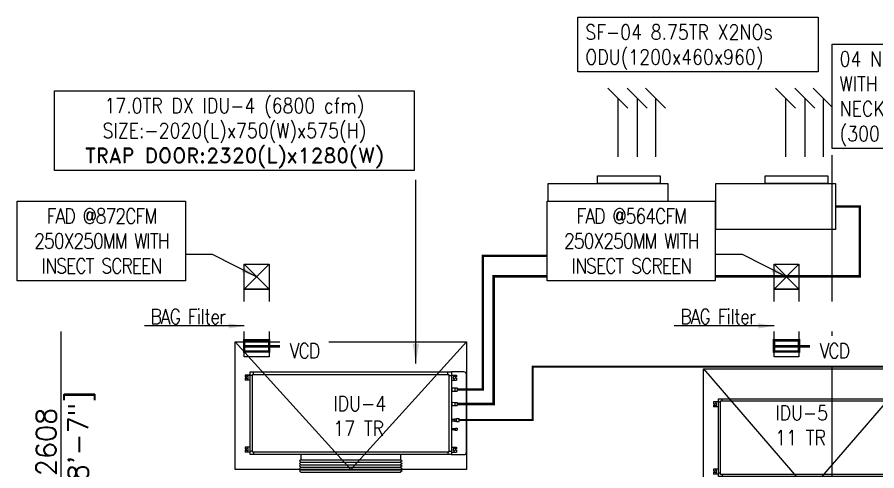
# Model space of a CAD drawing. Header units: millimetres. Extents: x -330573 to 5697, y 22061 to 198972.
# Drawn here: x -93515 to -84894, y 194418 to 198972 of the extents above; entities that cross this region are included whole.
import ezdxf

# ---------------------------------------------------------------- set-up
doc = ezdxf.new("R2010")
doc.units = ezdxf.units.MM
doc.linetypes.add('HIDDEN', pattern=[0.375, 0.25, -0.125])
doc.layers.add('HVAC Machine', color=5, linetype='Continuous')
for name, color, linetype, lineweight in [('VL-AC- DRAIN', 42, 'Continuous', 5), ('VL-AC-DAMPERS', 5, 'Continuous', 18), ('VL-AC-DIM', 20, 'Continuous', 25), ('VL-AC-EQUIPMENT', 5, 'Continuous', 25), ('VL-AC-EQUIPMENT TEXT', 7, 'Continuous', 25), ('VL-AC-FA', 3, 'Continuous', 18), ('VL-AC-FA_TEXT_50', 7, 'Continuous', 18), ('VL-AC-SA_TEXT_50', 7, 'Continuous', 25), ('VL-AC-UNIT TRAP DOOR', 40, 'Continuous', 18), ('VL-AC-VRF PIPE', 152, 'Continuous', 30)]:
    doc.layers.add(name, color=color, linetype=linetype, lineweight=lineweight)
doc.styles.add('ROMANS', font='romans.shx', dxfattribs={"height": 200})
doc.styles.get("Standard").update_dxf_attribs({"font": 'arial.ttf'})
doc.styles.add('style1', font='times.ttf', dxfattribs={"width": 0.75})
doc.styles.add('VOLTAS - ROMAND', font='romand.shx', dxfattribs={"width": 0.85})
doc.dimstyles.new('Copy of STANDARD', dxfattribs={"dimtxt": 0.23, "dimasz": 0.1, "dimexe": 0.03, "dimexo": 0.03, "dimgap": 0.1, "dimtad": 0, "dimzin": 9, "dimdsep": 46, "dimtxsty": 'Standard', "dimblk1": 'OBLIQUE', "dimblk2": 'OBLIQUE', "dimsah": 1, "dimcen": 0, "dimdle": 0.1, "dimclrd": 256, "dimclre": 256, "dimclrt": 256, "dimazin": 0, "dimtm": 1e-09, "dimtfac": 0.15, "dimtofl": 0, "dimtmove": 2, "dimatfit": 3, "dimldrblk": 'OBLIQUE', "dimfxl": 1, "dimtolj": 1, "dimtzin": 0, "dimlwd": -1, "dimlwe": -1, "dimarcsym": 0})
doc.dimstyles.new('Creer 1-100 FT', dxfattribs={"dimscale": 100, "dimtxt": 2, "dimasz": 1.5, "dimexe": 0.75, "dimexo": 0.75, "dimgap": 0.5, "dimtad": 1, "dimdec": 0, "dimzin": 1, "dimtxsty": 'style1', "dimblk": 'OBLIQUE', "dimcen": 0, "dimdle": 0.75, "dimclrd": 7, "dimclre": 7, "dimclrt": 6, "dimadec": 0, "dimazin": 0, "dimtfac": 1, "dimtdec": 0, "dimtmove": 2, "dimatfit": 3, "dimfxl": 1, "dimfrac": 2, "dimtolj": 1, "dimtzin": 1, "dimlwd": 25, "dimlwe": 25, "dimarcsym": 1})
doc.dimstyles.new('VL_DIM', dxfattribs={"dimscale": 1.25, "dimtxt": 200, "dimasz": 125, "dimexe": 50, "dimexo": 50, "dimgap": 50, "dimtad": 1, "dimdec": 0, "dimrnd": 1, "dimzin": 9, "dimdsep": 46, "dimtxsty": 'ROMANS', "dimcen": 0.09, "dimdle": 35, "dimclrd": 7, "dimclre": 7, "dimclrt": 7, "dimadec": 0, "dimazin": 0, "dimtfac": 1, "dimtdec": 0, "dimtmove": 2, "dimatfit": 3, "dimfxl": 1, "dimtolj": 1, "dimtzin": 0, "dimlwd": 15, "dimlwe": 15, "dimarcsym": 1})
doc.dimstyles.new('VOLTAS', dxfattribs={"dimscale": 100, "dimtxt": 2, "dimasz": 2, "dimexe": 0.5, "dimexo": 0.5, "dimgap": 0.5, "dimtad": 1, "dimdec": 0, "dimzin": 12, "dimdsep": 46, "dimtxsty": 'ROMANS', "dimcen": 10, "dimdle": 100, "dimclrd": 7, "dimclre": 7, "dimclrt": 7, "dimadec": 0, "dimazin": 0, "dimtfac": 1, "dimtdec": 0, "dimtmove": 1, "dimatfit": 3, "dimfxl": 0.18, "dimtolj": 1, "dimtzin": 0, "dimarcsym": 2})

# ---------------------------------------------------------------- blocks, each defined once
blk = doc.blocks.new('_Oblique')
at = {"color": 0, "linetype": 'ByBlock', "lineweight": -2}
blk.add_line((-0.5, -0.5), (0.5, 0.5), dxfattribs=at)
blk = doc.blocks.new('17 TR DSU')
at = {"layer": 'VL-AC-EQUIPMENT'}
for p, q in [((-1010, 375.5), (-1060, 375.5)), ((-1060, 375.5), (-1060, 356.5)), ((-985, 372.5), (-1060, 372.5)), ((-1060, 356.5), (-1044, 356.5)), ((-1044, 358.5), (-1044, 356.5)), ((-1030, 342.5), (-1030, 358.5)), ((-975, 382.5), (-975, 407.5)), ((975, 382.5), (975, 407.5)), ((985, 372.5), (1010, 372.5)), ((1010, 375.5), (1060, 375.5)), ((1030, 342.5), (1030, 358.5)), ((1044, 358.5), (1044, 356.5)), ((1060, 356.5), (1044, 356.5)), ((1060, 375.5), (1060, 356.5)), ((-1060, 344.5), (-1044, 344.5)), ((-1060, 344.5), (-1060, 325.5)), ((-1010, 325.5), (-1060, 325.5)), ((-1044, 344.5), (-1044, 342.5)), ((1010, 325.5), (1060, 325.5)), ((1060, 344.5), (1044, 344.5)), ((1044, 344.5), (1044, 342.5)), ((1060, 344.5), (1060, 325.5)), ((1013.5, 251), (1010, 251)), ((1013.5, 211), (1010, 211)), ((1013.5, 251), (1013.5, 211)), ((1013.5, 247.8), (1043.5, 247.3)), ((1013.5, 214.2), (1043.5, 214.8)), ((1043.5, 247.3), (1043.5, 214.8)), ((1043.5, 247), (1068, 247)), ((1043.5, 215), (1068, 215)), ((1068, 247), (1068, 215)), ((1013.5, 105.4), (1010, 105.4)), ((1013.5, 105.4), (1013.5, 65.4)), ((1013.5, 102.2), (1043.5, 101.6)), ((1043.5, 101.6), (1043.5, 69.1)), ((1043.5, 101.4), (1068, 101.4)), ((1068, 101.4), (1068, 69.4)), ((1013.5, 65.4), (1010, 65.4)), ((1013.5, 68.6), (1043.5, 69.1)), ((1043.5, 69.4), (1068, 69.4)), ((1010, -68), (1040.5, -68)), ((1010, -83.9), (1040.5, -83.9)), ((1040.5, -64.5), (1057.5, -64.5)), ((1040.5, -87.5), (1040.5, -64.5)), ((1057.5, -87.5), (1057.5, -64.5)), ((1057.5, -64.9), (1062, -64.9)), ((1062, -61.5), (1088, -61.5)), ((1062, -90.5), (1062, -61.5)), ((1088, -90.5), (1088, -61.5)), ((1010, -162.2), (1033.5, -162.2)), ((1010, -171.7), (1033.5, -171.7)), ((1033.5, -173.9), (1033.5, -160.1)), ((1033.5, -160.1), (1047.5, -160.1)), ((1040.5, -87.5), (1057.5, -87.5)), ((1047.5, -173.9), (1047.5, -160.1)), ((1047.5, -160.6), (1049, -160.6)), ((1049, -176.4), (1049, -157.6)), ((1049, -157.6), (1067, -157.6)), ((1057.5, -87.1), (1062, -87.1)), ((1062, -90.5), (1088, -90.5)), ((1067, -157.6), (1067, -176.4)), ((1033.5, -173.9), (1047.5, -173.9)), ((1047.5, -173.3), (1049, -173.3)), ((1049, -176.4), (1067, -176.4)), ((-1010, -347.5), (-1060, -347.5)), ((-1060, -347.5), (-1060, -366.5)), ((-1060, -366.5), (-1044, -366.5)), ((-1060, -378.5), (-1044, -378.5)), ((-1060, -378.5), (-1060, -397.5)), ((-1010, -397.5), (-1060, -397.5)), ((-1044, -364.5), (-1044, -366.5)), ((-1044, -378.5), (-1044, -380.5)), ((-1030, -380.5), (-1030, -364.5)), ((-985, -387.5), (-1010, -387.5)), ((-975, -397.5), (-975, -422.5)), ((975, -397.5), (975, -422.5)), ((985, -387.5), (1010, -387.5)), ((1010, -347.5), (1060, -347.5)), ((1010, -397.5), (1060, -397.5)), ((1030, -380.5), (1030, -364.5)), ((1044, -364.5), (1044, -366.5)), ((1060, -366.5), (1044, -366.5)), ((1060, -378.5), (1044, -378.5)), ((1044, -378.5), (1044, -380.5)), ((1060, -347.5), (1060, -366.5)), ((1060, -378.5), (1060, -397.5))]:
    blk.add_line(p, q, dxfattribs=at)
at = {"layer": 'VL-AC-EQUIPMENT', "color": 8}
for p, q in [((-500, -422.5), (-500, -474.5)), ((500, -422.5), (500, -474.5)), ((-500, -474.5), (500, -474.5)), ((-500, -499.5), (500, -499.5)), ((-500, -524.5), (500, -524.5)), ((-500, -549.5), (500, -549.5)), ((-500, -574.5), (500, -574.5)), ((-500, -599.5), (500, -599.5))]:
    blk.add_line(p, q, dxfattribs=at)
at = {"layer": 'VL-AC-EQUIPMENT'}
for points in [[(-1010, -422.5), (-1010, 407.5), (1010, 407.5), (1010, -422.5)], [(-985, -397.5), (-985, 382.5), (985, 382.5), (985, -397.5)]]:
    blk.add_lwpolyline(points, close=True, dxfattribs=at)
at = {"layer": 'VL-AC-EQUIPMENT', "flags": 128}
blk.add_lwpolyline([(1010, -422.5), (1135, -422.5, 0.414214), (1160, -397.5), (1160, 382.5, 0.414214), (1135, 407.5), (1010, 407.5)], format="xyb", dxfattribs=at)
at = {"layer": 'VL-AC-EQUIPMENT', "color": 8}
for points in [[(-500, -474.5), (-515, -487), (-500, -499.5)], [(-500, -499.5), (-515, -512), (-500, -524.5)], [(500, -474.5), (515, -487), (500, -499.5)], [(500, -499.5), (515, -512), (500, -524.5)], [(-500, -524.5), (-515, -537), (-500, -549.5)], [(-500, -549.5), (-515, -562), (-500, -574.5)], [(-500, -574.5), (-515, -587), (-500, -599.5)], [(500, -524.5), (515, -537), (500, -549.5)], [(500, -549.5), (515, -562), (500, -574.5)], [(500, -574.5), (515, -587), (500, -599.5)]]:
    blk.add_lwpolyline(points, dxfattribs=at)
at = {"layer": 'VL-AC-EQUIPMENT'}
for centre, start, end in [((-1037, 358.5), 0, 180), ((1037, 358.5), 0, 180), ((-1037, 342.5), 180, 0), ((1037, 342.5), 180, 0), ((-1037, -364.5), 0, 180), ((-1037, -380.5), 180, 0), ((1037, -364.5), 0, 180), ((1037, -380.5), 180, 0)]:
    blk.add_arc(centre, 7, start, end, dxfattribs=at)
blk = doc.blocks.new('11.0 TR IDU')
at = {"layer": 'VL-AC-EQUIPMENT'}
for p, q in [((82, 910), (82, 960)), ((82, 960), (101, 960)), ((101, 960), (101, 944)), ((113, 960), (113, 944)), ((113, 960), (132, 960)), ((132, 910), (132, 960)), ((203, 968), (235, 968)), ((203, 943.5), (203, 968)), ((235, 943.5), (235, 968)), ((375.6, 968), (407.6, 968)), ((375.6, 943.5), (375.6, 968)), ((407.6, 943.5), (407.6, 968)), ((538.5, 962), (538.5, 988)), ((567.5, 988), (538.5, 988)), ((567.5, 962), (538.5, 962)), ((541.5, 940.5), (541.5, 957.5)), ((564.5, 957.5), (541.5, 957.5)), ((541.9, 957.5), (541.9, 962)), ((564.1, 957.5), (564.1, 962)), ((564.5, 940.5), (564.5, 957.5)), ((567.5, 962), (567.5, 988)), ((634.6, 967), (653.4, 967)), ((634.6, 949), (634.6, 967)), ((653.4, 949), (634.6, 949)), ((637.7, 947.5), (637.7, 949)), ((650.4, 947.5), (650.4, 949)), ((653.4, 949), (653.4, 967)), ((755, 910), (755, 960)), ((755, 960), (774, 960)), ((774, 960), (774, 944)), ((786, 960), (786, 944)), ((786, 960), (805, 960)), ((805, 910), (805, 960)), ((70, 875), (50, 875)), ((85, 890), (85, 910)), ((99, 944), (101, 944)), ((115, 930), (99, 930)), ((113, 944), (115, 944)), ((199, 913.5), (239, 913.5)), ((199, 913.5), (199, 910)), ((202.2, 913.5), (202.7, 943.5)), ((202.7, 943.5), (235.2, 943.5)), ((235.8, 913.5), (235.2, 943.5)), ((239, 913.5), (239, 910)), ((371.6, 913.5), (411.6, 913.5)), ((371.6, 913.5), (371.6, 910)), ((374.9, 913.5), (375.4, 943.5)), ((375.4, 943.5), (407.9, 943.5)), ((408.4, 913.5), (407.9, 943.5)), ((411.6, 913.5), (411.6, 910)), ((564.5, 940.5), (541.5, 940.5)), ((545.1, 910), (545.1, 940.5)), ((560.9, 910), (560.9, 940.5)), ((650.9, 947.5), (637.1, 947.5)), ((637.1, 933.5), (637.1, 947.5)), ((650.9, 933.5), (637.1, 933.5)), ((639.2, 910), (639.2, 933.5)), ((648.8, 910), (648.8, 933.5)), ((650.9, 933.5), (650.9, 947.5)), ((772, 944), (774, 944)), ((788, 930), (772, 930)), ((786, 944), (788, 944)), ((795, 890), (795, 910)), ((810, 875), (830, 875)), ((70, -875), (50, -875)), ((82, -910), (82, -960)), ((85, -890), (85, -910)), ((115, -930), (99, -930)), ((99, -944), (101, -944)), ((101, -960), (101, -944)), ((113, -960), (113, -944)), ((113, -944), (115, -944)), ((132, -910), (132, -960)), ((755, -910), (755, -960)), ((788, -930), (772, -930)), ((772, -944), (774, -944)), ((774, -960), (774, -944)), ((786, -960), (786, -944)), ((786, -944), (788, -944)), ((795, -890), (795, -910)), ((805, -910), (805, -960)), ((810, -875), (830, -875)), ((82, -960), (101, -960)), ((113, -960), (132, -960)), ((755, -960), (774, -960)), ((786, -960), (805, -960))]:
    blk.add_line(p, q, dxfattribs=at)
at = {"layer": 'VL-AC-EQUIPMENT', "color": 8}
for p, q in [((830, 500), (912, 500)), ((912, -500), (912, 500)), ((937, -500), (937, 500)), ((962, -500), (962, 500)), ((987, -500), (987, 500)), ((1012, -500), (1012, 500)), ((1037, -500), (1037, 500)), ((830, -500), (912, -500))]:
    blk.add_line(p, q, dxfattribs=at)
at = {"layer": 'VL-AC-EQUIPMENT', "flags": 128}
blk.add_lwpolyline([(830, 910), (830, 1035, 0.414214), (805, 1060), (75, 1060, 0.414214), (50, 1035), (50, 910)], format="xyb", dxfattribs=at)
at = {"layer": 'VL-AC-EQUIPMENT'}
for points in [[(830, -910), (50, -910), (50, 910), (830, 910)], [(810, -890), (70, -890), (70, 890), (810, 890)]]:
    blk.add_lwpolyline(points, close=True, dxfattribs=at)
at = {"layer": 'VL-AC-EQUIPMENT', "color": 8}
for points in [[(912, 500), (924.5, 515), (937, 500)], [(937, 500), (949.5, 515), (962, 500)], [(962, 500), (974.5, 515), (987, 500)], [(987, 500), (999.5, 515), (1012, 500)], [(1012, 500), (1024.5, 515), (1037, 500)], [(912, -500), (924.5, -515), (937, -500)], [(937, -500), (949.5, -515), (962, -500)], [(962, -500), (974.5, -515), (987, -500)], [(987, -500), (999.5, -515), (1012, -500)], [(1012, -500), (1024.5, -515), (1037, -500)]]:
    blk.add_lwpolyline(points, dxfattribs=at)
at = {"layer": 'VL-AC-EQUIPMENT'}
for centre, start, end in [((99, 937), 90, 270), ((115, 937), 270, 90), ((772, 937), 90, 270), ((788, 937), 270, 90), ((99, -937), 90, 270), ((115, -937), 270, 90), ((772, -937), 90, 270), ((788, -937), 270, 90)]:
    blk.add_arc(centre, 7, start, end, dxfattribs=at)
blk = doc.blocks.new('*D193')
at = {"layer": 'Defpoints', "color": 0, "transparency": 16777216}
for p in [(-93073.7, 196011.9), (-92901.4, 196011.9), (-92901.4, 193404.3)]:
    blk.add_point(p, dxfattribs=at)
at = {"layer": 'VL-AC-DIM', "color": 7, "lineweight": 15, "transparency": 16777216}
for p, q in [((-92951.4, 196011.9), (-93123.7, 196011.9)), ((-93073.7, 193529.3), (-93073.7, 195886.9)), ((-92951.4, 193404.3), (-93123.7, 193404.3))]:
    blk.add_line(p, q, dxfattribs=at)
at = {"layer": 'VL-AC-DIM', "color": 7, "transparency": 16777216}
for points in [[(-93094.6, 195886.9), (-93052.9, 195886.9), (-93073.7, 196011.9)], [(-93094.6, 193529.3), (-93052.9, 193529.3), (-93073.7, 193404.3)]]:
    blk.add_solid(points, dxfattribs=at)
at = {"layer": 'VL-AC-DIM', "color": 7, "transparency": 16777216, "char_height": 200, "attachment_point": 5, "rotation": 90, "style": 'ROMANS'}
for s, insert in [('\\A1;[8\'-7"]', (-92871.4, 194708.1)), ('\\A1;2608', (-93223.7, 194708.1))]:
    blk.add_mtext(s, dxfattribs=dict(at, insert=insert))
blk = doc.blocks.new('A$C63456DE7')
at = {"layer": 'VL-AC-DAMPERS', "const_width": 25}
for points in [[(-698.5, 125), (-698.5, -266), (-813.4, -266)], [(-751, -125), (-751, 125), (-639.4, 125), (-639.4, -125), (-751, -125)]]:
    blk.add_lwpolyline(points, dxfattribs=at)
at = {"layer": 'VL-AC-FA'}
for p, q in [((-125, 125), (125, -125)), ((-125, -125), (125, 125)), ((125, -125), (-125, -125))]:
    blk.add_line(p, q, dxfattribs=at)
for points in [[(-805.1, 125), (-125, 125), (-125, -125), (-805.1, -125)], [(-457.4, 125), (-530.8, 125), (-530.8, -125), (-457.4, -125)], [(-125, 125), (125, 125), (125, -125), (-125, -125)]]:
    blk.add_lwpolyline(points, close=True, dxfattribs=at)
for points in [[(-494.1, -125), (-494.1, -230.2), (-454.5, -230.2), (-454.5, -267.1), (-533.7, -267.1)], [(-494.1, -125), (-494.1, -230.2), (-533.7, -230.2), (-533.7, -267.1), (-454.5, -267.1)]]:
    blk.add_lwpolyline(points, dxfattribs=at)
blk = doc.blocks.new('A$C0D6B1846')
at = {"layer": 'HVAC Machine'}
for points in [[(1122.9, 460), (496.3, 460), (496.3, 537.5), (1122.9, 537.5)], [(0, 460), (1200, 460), (1200, 0), (0, 0)]]:
    blk.add_lwpolyline(points, close=True, dxfattribs=at)
for points in [[(699.6, 1317.4), (699.6, 727.1)], [(893.9, 1317.4), (893.9, 727.1)], [(1075.8, 1317.4), (1075.8, 727.1)]]:
    blk.add_leader(points, dimstyle='Copy of STANDARD', override={"dimasz": 200, "dimgap": 0.1, "dimtad": 0, "dimzin": 1, "dimfxl": 140, "dimfxlon": 1, "dimarcsym": 1}, dxfattribs=at)

msp = doc.modelspace()

# ---------------------------------------------------------------- linework, layer by layer
at = {"layer": 'VL-AC- DRAIN', "linetype": 'HIDDEN', "ltscale": 0.5, "const_width": 20}
for points in [[(-89081.7, 194928), (-88345.1, 194928), (-88345.1, 195464.1), (-85233.6, 195464.1), (-85233.6, 195697.8)], [(-84582.6, 194638), (-84279.2, 194638), (-84279.2, 195464.1), (-85233.6, 195464.1)]]:
    msp.add_lwpolyline(points, dxfattribs=at)
at = {"layer": 'VL-AC-UNIT TRAP DOOR'}
for points in [[(-91329.7, 195711.5), (-89009.7, 195711.5), (-89009.7, 194431.5), (-91329.7, 194431.5)], [(-86630.6, 195441), (-84510.6, 195441), (-84510.6, 194211), (-86630.6, 194211)]]:
    msp.add_lwpolyline(points, close=True, dxfattribs=at)
for points in [[(-91329.7, 195711.5), (-90169.7, 194431.5), (-89009.7, 195711.5)], [(-86630.6, 195441), (-85570.6, 194211), (-84510.6, 195441)]]:
    msp.add_lwpolyline(points, dxfattribs=at)
at = {"layer": 'VL-AC-VRF PIPE', "const_width": 25}
for points in [[(-89101.7, 195235), (-88844.6, 195235), (-88844.6, 196576.1), (-86753.4, 196576.1), (-86753.4, 197071.9), (-86990, 197071.9)], [(-89101.7, 195089.4), (-88735.8, 195089.4), (-88735.8, 196370.1), (-85064.3, 196370.1), (-85064.3, 197071.9), (-85308.3, 197071.9)]]:
    msp.add_lwpolyline(points, dxfattribs=at)

# ---------------------------------------------------------------- block references
at = {"layer": 'HVAC Machine'}
for p in [(-88190, 196841.9), (-86508.3, 196841.9)]:
    msp.add_blockref('A$C0D6B1846', p, dxfattribs=at)
at = {"layer": 'VL-AC-EQUIPMENT'}
msp.add_blockref('17 TR DSU', (-90169.7, 195004), dxfattribs=at)
at = {"layer": 'VL-AC-EQUIPMENT', "rotation": 270}
msp.add_blockref('11.0 TR IDU', (-85570.6, 195191), dxfattribs=at)
at = {"layer": 'VL-AC-FA', "rotation": 90.00000000000001}
for p in [(-91113.9, 196366.9), (-85799.8, 196366.9)]:
    msp.add_blockref('A$C63456DE7', p, dxfattribs=at)

# ---------------------------------------------------------------- texts
at = {"layer": 'VL-AC-EQUIPMENT TEXT', "insert": (-91337.3, 197809.3), "char_height": 150, "width": 3455.006, "attachment_point": 5, "style": 'VOLTAS - ROMAND', "bg_fill": 19, "box_fill_scale": 1.5, "bg_fill_color": 256, "bg_fill_transparency": 0}
msp.add_mtext('17.0TR DX IDU-4 (6800 cfm)\\PSIZE:-2020(L)x750(W)x575(H)\\P{\\W1;\\C7;TRAP DOOR:2320(L)x1280(W)}  ', dxfattribs=at)
at = {"layer": 'VL-AC-EQUIPMENT TEXT', "char_height": 150, "attachment_point": 1, "style": 'VOLTAS - ROMAND'}
for s, insert, width in [('\\pxql;IDU-4\\P17 TR{\\H1.2x; }', (-90344.5, 195168.5, 0), 578.286), ('IDU-5\\P\\pxql;11 TR{\\H1.2x; \\P\\pq*;\\P\\H0.83333x; }', (-85912.9, 195075.2, 0), 844.685)]:
    msp.add_mtext(s, dxfattribs=dict(at, insert=insert, width=width))
at = {"layer": 'VL-AC-FA_TEXT_50', "insert": (-92671.8, 196725.5, 0), "char_height": 150, "attachment_point": 5, "style": 'VOLTAS - ROMAND', "bg_fill": 19, "box_fill_scale": 1.5, "bg_fill_color": 256, "bg_fill_transparency": 0}
msp.add_mtext_dynamic_manual_height_columns('{\\T0.9;\\C7;FAD @872CFM 250X250MM WITH INSECT SCREEN}', width=1536.964, gutter_width=20, heights=[0], dxfattribs=at)
at = {"layer": 'VL-AC-SA_TEXT_50', "insert": (-86687.6, 198672.4), "char_height": 150, "width": 2260.058, "attachment_point": 5, "style": 'VOLTAS - ROMAND', "bg_fill": 19, "box_fill_scale": 1.5, "bg_fill_color": 256, "bg_fill_transparency": 0}
msp.add_mtext('\\pxql;SF-04 8.75TR X2NOs\\PODU(1200x460x960)', dxfattribs=at)

# ---------------------------------------------------------------- dimensions: what is measured, and where the dimension line sits
at = {"layer": 'VL-AC-DIM'}
dim = msp.add_linear_dim(base=(-93073.7, 196011.9), p1=(-92901.4, 193404.3), p2=(-92901.4, 196011.9), angle=90, dimstyle='VL_DIM', override={"dimscale": 1, "dimpost": '\\X'}, dxfattribs=at)
dim.commit()
dim.dimension.update_dxf_attribs({"geometry": '*D193', "text_midpoint": (-93073.7, 194708.1)})

# ---------------------------------------------------------------- leaders
at = {"layer": 'VL-AC-EQUIPMENT TEXT'}
msp.add_leader([(-89517.1, 195496.3), (-89517.1, 197341.1)], dimstyle='Creer 1-100 FT', override={"dimtxt": 1, "dimasz": 2, "dimtad": 0, "dimtxsty": 'ROMANS', "dimclrt": 7, "dimfxl": 0.18, "dimarcsym": 2}, dxfattribs=at)
at = {"layer": 'VL-AC-SA_TEXT_50'}
msp.add_leader([(-85341, 193567.4, 0), (-85341, 197588.6, 0)], dimstyle='VOLTAS', override={"dimtad": 0}, dxfattribs=at)

# ---------------------------------------------------------------- next in the draw order: texts
at = {"layer": 'VL-AC-EQUIPMENT TEXT', "char_height": 150, "attachment_point": 5, "style": 'VOLTAS - ROMAND', "bg_fill": 2}
for s, width, insert in [('{\\T0.9;\\C7;BAG Filter}', 3168.792, (-91803, 195966.8, 0)), ('{\\T0.9;\\C7;BAG Filter}', 3168.792, (-86488.9, 195966.8, 0)), ('{\\T0.9;\\C7;VCD}', 334.821, (-90635.4, 195623.1, -169.3)), ('{\\T0.9;\\C7;VCD}', 334.821, (-85321.4, 195623.1, -169.3))]:
    msp.add_mtext_dynamic_manual_height_columns(s, width=width, gutter_width=20, heights=[0], dxfattribs=dict(at, insert=insert))
at = {"layer": 'VL-AC-FA_TEXT_50', "insert": (-87357.8, 196725.5, 0), "char_height": 150, "attachment_point": 5, "style": 'VOLTAS - ROMAND', "bg_fill": 19, "box_fill_scale": 1.5, "bg_fill_color": 256, "bg_fill_transparency": 0}
msp.add_mtext_dynamic_manual_height_columns('{\\T0.9;\\C7;FAD @564CFM 250X250MM WITH INSECT SCREEN}', width=1536.964, gutter_width=20, heights=[0], dxfattribs=at)
at = {"layer": 'VL-AC-SA_TEXT_50', "insert": (-83804.2, 198153, 0), "char_height": 150, "width": 2925.893, "attachment_point": 5, "style": 'VOLTAS - ROMAND', "bg_fill": 19, "box_fill_scale": 1.5, "bg_fill_color": 256, "bg_fill_transparency": 0}
msp.add_mtext('\\pxql;04 Nos.300x300 SA.DIFFUSER WITH COLLAR DAMPER\\PNECK SIZE:-225x225 \\P(300 cfm Each) 1200 cfm  ', dxfattribs=at)

# ---------------------------------------------------------------- next in the draw order: leaders
at = {"layer": 'VL-AC-FA'}
msp.add_leader([(-91113.9, 196366.9), (-91556.3, 196589), (-91829.2, 196589)], dimstyle='VL_DIM', override={"dimgap": 50, "dimtad": 0}, dxfattribs=at)

# ---------------------------------------------------------------- next in the draw order: leaders
for points, override in [([(-85799.8, 196366.9), (-86242.2, 196589), (-86515.1, 196589)], {"dimgap": 50, "dimtad": 0}), ([(-91238.9, 195872.8), (-92239.6, 195872.8)], {"dimtad": 0}), ([(-85924.8, 195872.8), (-86925.5, 195872.8)], {"dimtad": 0})]:
    msp.add_leader(points, dimstyle='VL_DIM', override=override, dxfattribs=at)

doc.saveas('drawing.dxf')
